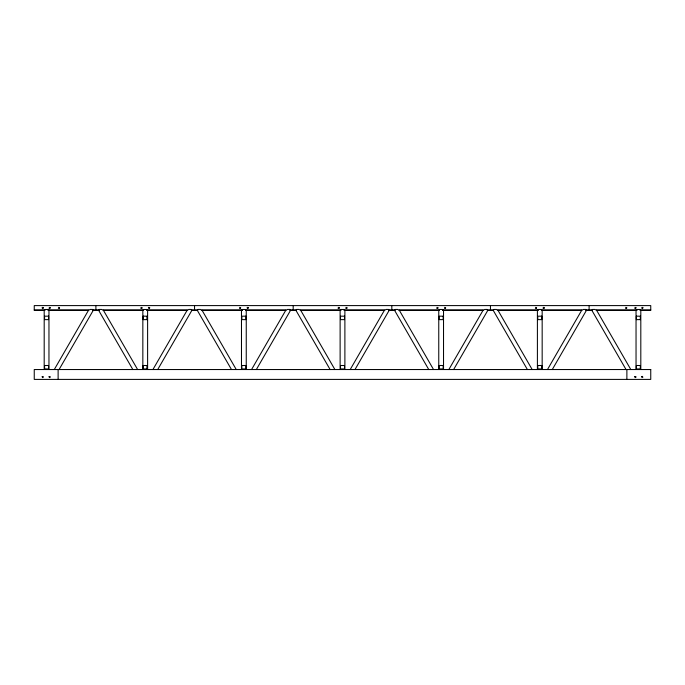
<?xml version="1.0" encoding="UTF-8"?>
<svg xmlns="http://www.w3.org/2000/svg" width="685" height="685" viewBox="0 0 685 685"><rect width="100%" height="100%" fill="white"/><g stroke="black" fill="none" stroke-linecap="round" stroke-linejoin="round"><path stroke-width="1.03" d="M54.286 369.54L88.459 310.356L90.189 309.44L92.578 309.44L93.246 310.356L59.073 369.54M152.926 369.54L187.099 310.356L188.829 309.44L191.218 309.44L191.886 310.356L157.713 369.54M251.566 369.54L285.739 310.356L287.469 309.44L289.858 309.44L290.526 310.356L256.353 369.54M350.206 369.54L384.379 310.356L386.109 309.44L388.498 309.44L389.166 310.356L354.993 369.54M448.846 369.54L483.019 310.356L484.749 309.44L487.138 309.44L487.806 310.356L453.633 369.54M547.486 369.54L581.659 310.356L583.389 309.44L585.778 309.44L586.446 310.356L552.273 369.54M34.25 309.962L44.876 309.962M48.07 309.962L88.459 309.962M92.715 309.962L99.085 309.962M103.324 309.962L143.627 309.962M146.813 309.962L187.116 309.962M191.355 309.962L197.725 309.962M201.964 309.962L242.267 309.962M245.453 309.962L285.756 309.962M289.995 309.962L296.365 309.962M300.604 309.962L340.907 309.962M344.093 309.962L384.396 309.962M388.635 309.962L395.005 309.962M399.244 309.962L439.547 309.962M442.733 309.962L483.036 309.962M487.275 309.962L493.645 309.962M497.884 309.962L538.187 309.962M541.373 309.962L581.676 309.962M585.915 309.962L592.285 309.962M596.541 309.962L636.93 309.962M640.124 309.962L650.75 309.962M44.876 310.356L34.25 310.356L34.25 305.596L650.75 305.596L650.75 310.356L640.124 310.356M48.07 310.356L88.459 310.356M92.715 310.356L99.085 310.356M103.324 310.356L143.627 310.356M146.813 310.356L187.116 310.356M191.355 310.356L197.725 310.356M201.964 310.356L242.267 310.356M245.453 310.356L285.756 310.356M289.995 310.356L296.365 310.356M300.604 310.356L340.907 310.356M344.093 310.356L384.396 310.356M388.635 310.356L395.005 310.356M399.244 310.356L439.547 310.356M442.733 310.356L483.036 310.356M487.275 310.356L493.645 310.356M497.884 310.356L538.187 310.356M541.373 310.356L581.676 310.356M585.915 310.356L592.285 310.356M596.541 310.356L636.93 310.356M143.225 316.179L147.224 316.179L147.224 319.63L143.225 319.63L143.225 316.179L143.233 319.63M636.425 316.179L640.424 316.179L640.424 319.63L636.425 319.63L636.425 316.179L636.433 319.63M44.576 365.499L48.575 365.499L48.566 368.95L44.576 368.95M143.225 365.499L147.224 365.499L147.224 368.95L143.225 368.95L143.225 365.499L143.233 368.95M636.425 365.499L640.424 365.499L640.424 368.95L636.425 368.95L636.425 365.499L636.433 368.95M541.852 310.04L541.296 309.474L538.273 309.474L537.4 310.356L537.4 369.54M630.817 369.54L596.652 310.356L594.922 309.44L592.534 309.44L591.866 310.356L626.039 369.54M532.176 369.54L498.012 310.356L496.282 309.44L493.894 309.44L493.226 310.356L527.399 369.54M433.536 369.54L399.372 310.356L397.642 309.44L395.254 309.44L394.586 310.356L428.759 369.54M334.897 369.54L300.732 310.356L299.002 309.44L296.614 309.44L295.946 310.356L330.119 369.54M236.256 369.54L202.092 310.356L200.362 309.44L197.974 309.44L197.306 310.356L231.479 369.54M137.617 369.54L103.452 310.356L101.722 309.44L99.334 309.44L98.666 310.356L132.839 369.54M640.809 369.54L640.809 310.356L639.936 309.474L636.913 309.474L636.04 310.356L636.04 369.54M640.415 316.179L640.415 319.63M640.415 365.499L640.415 368.95M626.878 369.54L626.878 379.404M589.1 305.596L589.1 310.356M542.169 310.356L542.169 369.54M490.46 305.596L490.46 310.356M443.529 369.54L443.529 310.356L442.656 309.474L439.633 309.474L438.76 310.356L438.76 369.54M391.82 305.596L391.82 310.356M344.889 369.54L344.889 310.356L344.016 309.474L340.993 309.474L340.12 310.356L340.12 369.54M293.18 305.596L293.18 310.356M246.249 369.54L246.249 310.356L245.376 309.474L242.353 309.474L241.48 310.356L241.48 369.54M194.54 305.596L194.54 310.356M147.609 369.54L147.609 310.356L146.736 309.474L143.713 309.474L142.84 310.356L142.84 369.54M147.215 316.179L147.215 319.63M147.215 365.499L147.215 368.95M95.9 305.596L95.9 310.356M58.122 369.54L58.122 379.404M48.96 369.54L48.96 310.356L48.087 309.474L45.064 309.474L44.191 310.356L44.191 369.54M44.585 365.499L44.585 368.95M43.378 307.83L42.735 308.635L42.085 307.83L42.444 307.377L43.378 307.83M50.279 307.83L49.637 308.635L49.123 308.387L49.354 307.377L50.279 307.83M42.23 376.622L42.453 377.598L43.36 377.17L43.232 376.622L42.23 376.622M59.552 307.83L59.424 308.387L58.396 308.387L58.627 307.377L59.552 307.83M49.123 376.613L49.354 377.623L50.279 377.17L50.151 376.613L49.123 376.613M142.018 307.83L141.889 308.387L140.853 308.387L141.084 307.377L142.018 307.83M149.698 307.83L149.056 308.635L148.414 307.83L148.773 307.377L149.698 307.83M240.658 307.83L240.529 308.387L239.493 308.387L239.724 307.377L240.658 307.83M248.338 307.83L247.696 308.635L247.054 307.83L247.413 307.377L248.338 307.83M339.298 307.83L339.169 308.387L338.133 308.387L338.364 307.377L339.298 307.83M346.978 307.83L346.858 308.387L345.822 308.387L346.053 307.377L346.978 307.83M437.938 307.83L437.809 308.387L436.773 308.387L437.004 307.377L437.938 307.83M445.618 307.83L445.498 308.387L444.462 308.387L444.693 307.377L445.618 307.83M536.578 307.83L536.449 308.387L535.413 308.387L535.644 307.377L536.578 307.83M544.258 307.83L544.138 308.387L543.102 308.387L543.333 307.377L544.258 307.83M626.732 307.83L626.604 308.387L625.576 308.387L625.807 307.377L626.732 307.83M636.005 307.83L635.363 308.635L634.849 308.387L635.072 307.377L636.005 307.83M642.915 307.83L642.265 308.635L641.622 307.83L642.556 307.377L642.915 307.83M634.849 376.613L635.072 377.623L636.005 377.17L635.877 376.613L634.849 376.613M641.768 376.622L641.991 377.598L642.89 377.17L642.265 376.382L641.768 376.622M48.575 316.179L44.576 316.179L44.576 319.63L48.575 319.63L48.566 316.179M245.864 316.179L241.865 316.179L241.874 319.63L245.864 319.63L245.864 316.179M344.504 316.179L340.505 316.179L340.513 319.63L344.504 319.63L344.504 316.179M443.144 316.179L439.145 316.179L439.153 319.63L443.144 319.63L443.144 316.179M541.784 316.179L537.785 316.179L537.785 319.63L541.784 319.63L541.775 316.179M245.864 365.499L241.865 365.499L241.874 368.95L245.864 368.95L245.864 365.499M344.504 365.499L340.505 365.499L340.505 368.95L344.504 368.95L344.495 365.499M443.144 365.499L439.145 365.499L439.145 368.95L443.144 368.95L443.144 365.499M541.784 365.499L537.785 365.499L537.793 368.95L541.784 368.95L541.775 365.499M650.75 369.54L34.25 369.54L34.25 379.404L650.75 379.404L650.75 369.54"/></g></svg>
